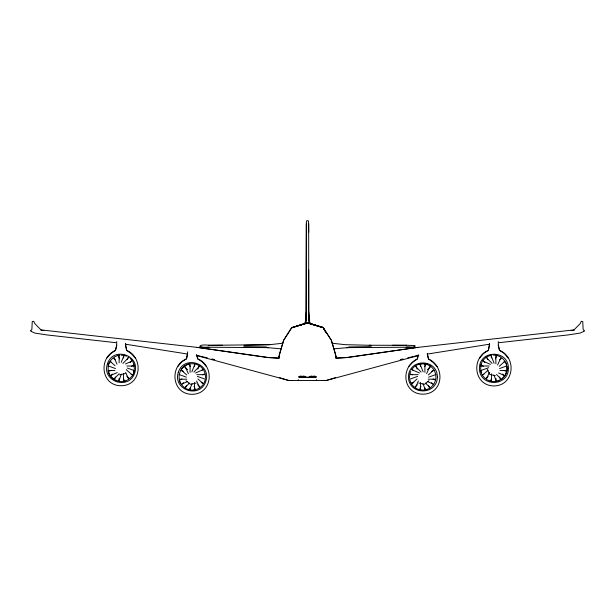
<?xml version="1.0" encoding="UTF-8"?>
<svg xmlns="http://www.w3.org/2000/svg" width="615" height="615" viewBox="0 0 615 615"><rect width="100%" height="100%" fill="white"/><g stroke="black" fill="none" stroke-linecap="round" stroke-linejoin="round"><path stroke-width="0.92" d="M298.252 380.216L298.252 379.624M308.715 320.269L308.668 223.837L308.492 220.916L307.5 220.685L306.508 220.916L306.332 223.837L306.262 320.392M308.73 270.039L308.738 320.392M316.387 380.216L316.387 379.624M119.01 378.525L118.987 381.408L123.515 381.485L123.561 373.797M119.11 362.789L119.164 355.101M123.669 358.015L123.684 355.132M189.958 388.127L189.943 390.048L194.471 390.125L194.517 382.445M190.066 372.39L190.12 363.742L193.74 363.773M194.624 366.655L194.64 363.773M205.441 378.279L205.487 374.666L196.838 374.666M306.285 320.269L306.401 311.467L305.847 321.722M31.865 329.432L32.249 321.522L33.702 321.284L34.855 323.628L40.99 329.894L198.783 347.56L268.578 357.538L279.087 358.168L279.756 353.61L283.584 340.395L291.94 327.511L307.5 323.044L323.06 327.511L331.416 340.395L335.244 353.61L335.913 358.168L347.567 357.515L417.916 347.383M208.916 347.26C197.069 348.59 197.069 343.724 208.916 345.253M306.332 223.837L305.97 320.4L304.525 323.398L291.456 327.841L283.669 340.18L278.241 358.353M305.793 322.383L306.339 315.51M115.904 342.686L46.556 334.891L34.917 333.092L31.434 331.523L30.75 330.809L31.319 329.947M279.625 353.863L279.087 358.168L267.433 357.515L197.084 347.383M481.253 364.226L480.623 368.339L481.253 372.459M133.601 372.413L134.385 368.339L133.601 364.272M116.712 341.632L116.712 345.146L115.52 350.396C98.108 357.699 100.914 385.789 121.07 385.736C141.25 385.805 144.018 357.684 126.652 350.35L125.445 343.385M187.713 351.826L186.522 358.837C168.941 366.048 171.877 394.23 192.072 394.315C212.283 394.246 215.189 366.04 197.646 358.791L196.838 355.332M418.146 355.485L417.354 358.991C400.119 366.84 402.579 393.992 422.92 394.184C443.277 393.992 445.683 366.801 428.486 358.945L427.279 353.733L428.471 358.991L433.098 362.358L437.127 366.602M489.555 343.385L488.372 350.396C470.721 357.592 473.727 385.805 493.937 385.943C514.163 385.805 517.107 357.546 499.495 350.35L498.288 345.146L498.288 341.632M116.712 345.146L115.505 350.35L110.777 353.602L106.864 358.015M187.713 353.587L186.506 358.791L181.686 361.92L177.866 366.448M418.346 354.601L417.339 358.945L412.703 362.312L408.698 366.602M489.555 345.146L488.356 350.35L483.513 353.425L479.715 358.015M204.188 382.691L205.141 380.155M115.451 377.01L114.39 379.686L118.595 381.354L121.424 374.204M121.263 362.327L124.092 355.186L126.605 356.216M127.22 359.575L128.281 356.9M186.406 385.651L185.346 388.334L189.551 389.995L192.026 383.745M191.865 371.867L195.047 363.826L199.237 365.541L197.822 369.115M410.851 371.168L409.782 373.659L412.411 374.827M482.168 361.689L480.738 365.018L483.367 366.186M418.408 381.008L415.271 388.019L419.399 389.864L420.968 386.358M424.827 366.64L426.003 364.003L430.146 365.802L426.626 373.697M489.363 372.359L486.227 379.378L490.355 381.223L491.531 378.594M495.39 358.868L496.958 355.362L501.102 357.161L497.581 365.056M108.417 364.226L109.132 362.712M203.019 384.683L200.605 387.381L197.738 384.821M499.096 342.686L568.445 334.891L580.083 333.092L583.566 331.523L584.227 330.816L583.681 329.947M583.566 331.523L584.25 330.809M112.53 374.051L110.516 376.111L113.752 379.278L119.126 373.782M122.9 363.45L128.942 357.269M130.126 362.527L132.14 360.467L130.219 358.545M183.493 382.699L181.471 384.759L184.708 387.919L189.412 383.107M193.856 372.098L199.898 365.91M201.751 370.484L203.096 369.108L200.536 366.555M309.153 321.722L308.599 311.467L309.03 320.4L310.475 323.398L322.667 327.549L307.5 322.937L291.456 327.841L307.5 322.913L323.029 327.318L325.889 332.715M501.848 379.24C505.515 376.257 508.021 371.46 507.121 366.678M414.464 366.555L411.904 369.108L413.249 370.484M181.202 368.877L184.185 365.925L187.929 363.995L189.581 363.742M411.381 384.006L417.116 378.886M427.417 369.684L431 366.486L434.052 369.823L428.317 374.942M417.262 384.821L414.395 387.381L411.981 384.683M488.072 370.245L482.337 375.365L485.35 378.74L488.218 376.18M499.803 359.76L501.955 357.838L505.007 361.182L499.272 366.302M428.947 380.739L424.427 384.344L418.792 383.053M298.998 376.411L298.998 377.218L300.358 376.388L307.5 377.595L314.642 376.388L316.002 377.218L316.002 376.411M498.081 381.123L499.588 380.37M406.085 345.253L414.987 345.545C415.31 349.166 407.991 346.191 406.085 347.26M196.423 389.495L199.729 388.019L196.592 381.008M111.023 370.391L108.386 371.56L110.223 375.688L117.25 372.575M125.452 363.98L132.479 360.859M131.633 366.186L134.262 365.018M181.978 379.032L179.342 380.201L181.179 384.337L187.329 381.608M195.532 373.013L203.434 369.507L205.218 373.659L202.589 374.827M409.536 379.309L417.662 376.349M431.599 371.283L434.305 370.299L435.851 374.55L428.624 377.18M411.127 383.537L413.841 382.553M488.618 367.709L480.492 370.661L482.083 374.896L483.89 374.243M503.454 362.312L505.261 361.658L506.806 365.91L499.58 368.531M418.83 355.409L326.257 380.508L322.806 380.524L288.743 380.485L196.17 355.409M291.456 327.841L307.5 322.913L322.652 327.572M335.506 377.633L326.257 380.485L322.806 380.524M400.288 359.583L403.063 358.937M407.691 357.861L416.947 355.708M119.61 374.85L125.245 373.566M196.208 383.053L190.573 384.344L186.053 380.739M415.094 346.699L412.711 347.206L346.576 347.629L348.075 347.598L334.222 348.797M310.175 376.334L311.959 376.034M427.333 354.063L489.648 344.185M193.74 389.956L195.401 389.702M571.151 330.616L573.833 330.224M572.119 330.501L573.933 330.24M117.757 355.455L119.41 355.239M123.569 381.346L125.237 381.139M243.986 345.315L269.87 344.669L282.854 343.232M424.573 389.971L427.064 389.718M419.591 364.065L421.252 363.896M418.8 364.28L422.92 363.865L427.025 364.28M269.87 344.669L208.523 345.315L222.492 345.253M348.628 346.968L371.214 346.668M493.122 355.116L494.929 355.109M369.185 345.253L406.477 345.315L392.508 345.253M126.844 366.017L134.531 366.017M480.469 366.017L489.117 366.017M114.897 370.545L108.171 370.545L108.171 366.017M500.103 370.545L506.829 370.545L506.829 366.017M409.513 374.666L418.162 374.666M305.609 376.872L298.998 376.872L300.358 376.042L307.5 377.249L314.642 376.042L316.002 376.872L309.391 376.872M298.998 377.218L305.609 377.218M309.391 377.218L316.002 377.218M186.814 379.186L179.126 379.186L179.126 374.666M428.186 379.186L435.874 379.186L435.874 374.666M243.786 346.668L266.372 346.968M371.014 345.315L345.13 344.669L332.146 343.232M292.194 380.524L288.743 380.508L279.494 377.633M280.778 348.797L266.925 347.598L268.424 347.629L202.289 347.206L199.906 346.699M424.581 363.896L427.064 364.149M418.754 389.726L421.252 389.971M121.07 355.17L125.191 355.685M41.067 330.24L42.881 330.501M41.167 330.224L43.849 330.616M188.751 389.695L190.412 389.948M125.352 344.185L187.667 354.063M495.59 355.147L497.251 355.416M489.763 381.139L491.431 381.408M303.041 376.034L304.825 376.334M495.382 375.696L489.748 374.412L487.241 369.2M198.053 355.708L207.309 357.861M211.937 358.937L214.712 359.583M183.401 371.283L180.695 370.299L179.15 374.55L186.376 377.18M197.338 376.349L205.464 379.309M201.159 382.553L203.873 383.537M111.546 362.312L109.739 361.658L108.194 365.91L115.42 368.531M127.282 368.039L134.508 370.661L132.917 374.896L131.11 374.243M482.521 360.859L490.424 364.372M503.977 370.391L506.614 371.56L504.777 375.688L498.627 372.959M411.566 369.507L419.468 373.013M433.022 379.032L435.658 380.201L433.821 384.337L427.671 381.608M116.927 381.123C112.576 379.294 108.701 375.68 108.102 370.807M429.232 365.41L430.677 366.248M187.583 369.684L184 366.486L180.948 369.823L186.683 374.942M197.884 378.886L203.619 384.006M115.197 359.76L113.045 357.838L109.993 361.182L115.013 365.664M126.213 369.607L132.663 375.365L129.65 378.74L126.782 376.18M492.1 363.45L486.058 357.269L482.86 360.467L484.874 362.527M502.47 374.051L504.485 376.111L501.248 379.278L496.543 374.466M415.102 365.91L421.144 372.098M431.507 382.699L433.529 384.759L430.292 387.919L425.588 383.107M30.773 330.816L31.434 331.523M135.292 358.015L131.326 353.648L126.636 350.396L125.445 345.146M206.294 366.448L202.412 361.966L197.63 358.837L196.646 354.448M508.136 358.015L504.315 353.471L499.48 350.396L498.288 345.146M505.968 362.681L506.745 364.18M179.303 380.923L180.449 383.176M324.735 330.716L323.029 327.318L331.331 340.18L336.759 358.353M190.173 366.64L188.997 364.003L184.854 365.802L188.375 373.697M194.033 386.358L195.601 389.864M119.61 358.868L118.042 355.362L113.898 357.161L117.027 364.18M125.637 372.359L128.773 379.378L124.645 381.223L123.469 378.594M411.028 382.545L411.696 384.075M132.832 361.689L133.909 364.188M494.091 363.227L490.908 355.186L486.719 356.9L487.78 359.575M499.549 377.01L500.61 379.686L496.405 381.354L493.93 375.104M423.135 371.867L419.953 363.826L415.763 365.541L417.178 369.115M428.594 385.651L429.654 388.334L425.449 389.995L422.974 383.745M409.859 380.155L410.812 382.691M335.375 353.863L335.913 358.168L346.422 357.538L416.217 347.56L574.01 329.894L580.145 323.628L581.298 321.284L582.751 321.522L583.135 329.432M308.661 315.51L309.207 322.383M409.529 375.565L409.559 378.279M308.668 223.837L308.73 232.139M495.836 355.101L495.89 363.749M495.99 378.525L496.013 381.408L491.485 381.485L491.439 373.797M491.316 355.132L491.331 358.015M424.88 363.742L424.934 372.39M425.042 388.127L425.057 390.048L420.529 390.125L420.483 382.445M420.36 363.773L420.376 366.655M508.428 368.339C508.59 387.158 479.277 387.158 479.423 368.339C479.277 349.528 508.59 349.528 508.428 368.339M178.296 372.306C172.369 390.125 200.175 399.158 205.84 381.254C211.791 363.434 183.977 354.394 178.296 372.306M107.41 363.903C101.314 381.584 129.288 390.671 134.731 372.782C140.85 355.101 112.868 346.007 107.41 363.903M437.419 376.926C437.073 395.568 408.76 395.568 408.406 376.926C408.76 358.291 437.073 358.291 437.419 376.926"/></g></svg>
